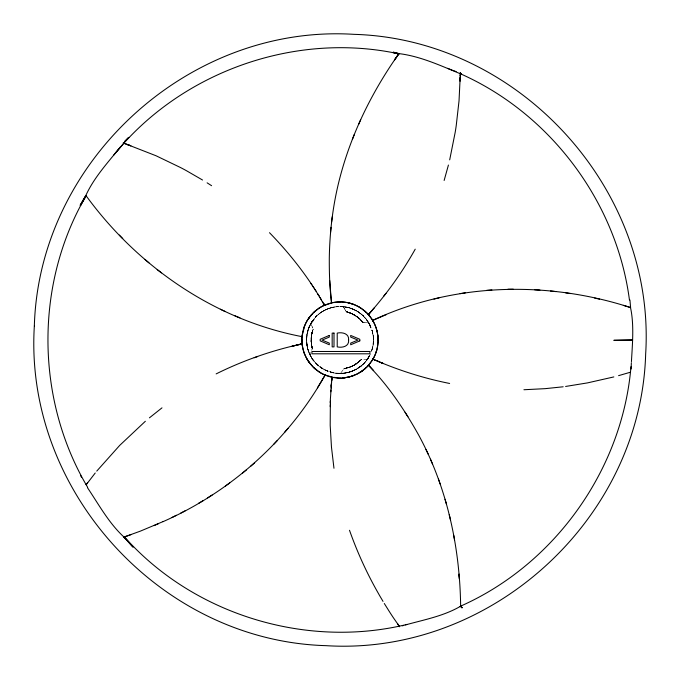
<?xml version="1.0" encoding="UTF-8"?>
<svg xmlns="http://www.w3.org/2000/svg" width="680" height="680" viewBox="0 0 680 680"><rect width="100%" height="100%" fill="white"/><g stroke="black" fill="none" stroke-linecap="round" stroke-linejoin="round"><path stroke-width="0.51" stroke-dasharray="3.4 2.55" d="M311.517 344.837L311.856 346.477L311.142 338.708M311.703 345.848L311.176 337.96L313.157 329.256M311.108 340.204L311.482 335.427L311.296 343.341M340.654 373.49C351.399 373.532 364.098 366.579 369.418 356.005C358.768 377.596 324.768 379.398 312.154 358.624C307.981 352.435 306.051 344.828 306.62 337.407C306.969 332.979 308.193 328.618 310.207 324.666C315.367 316.514 321.402 309.663 310.615 323.884M311.108 339.643L311.703 334.118L313.233 329.077L310.802 323.578L312.97 320.221L310.207 324.666M306.62 337.407L307.071 346.222L309.238 353.209M310.361 324.445L312.97 320.221C300.007 336.88 307.81 364.276 327.913 371.246C318.741 367.565 311.355 359.941 308.193 350.557M311.108 339.456L311.219 337.365L311.142 338.334M311.296 336.77L311.176 338.19L311.967 332.962M311.176 338.19L311.55 334.866M311.219 337.442L311.44 335.572M311.363 336.243L312.715 330.497M306.663 337.101C307.725 322.269 319.778 309.188 334.492 306.96C327.182 308.244 320.399 311.933 315.325 317.348C325.499 305.957 343.476 303.212 356.6 310.922A138.1 66.07 -51.3 0 1 363.214 315.851L368.45 322.277L372.445 331.611A33.175 33.175 0 0 1 373.413 342.482A33.762 33.762 0 0 1 371.501 351.356M311.89 333.336L312.409 331.355M312.214 332.171A105.578 43.979 -0.1 0 0 311.644 334.637L311.363 336.056L312.035 332.656M311.44 335.614L311.593 334.755M312.264 331.84L311.856 333.523M312.825 330.123L312.341 331.611M306.918 334.679L309.315 326.604M312.001 332.885L311.814 333.633L312.97 328.661M308.269 329.256L306.51 339.796L306.62 337.288L307.148 346.519L306.587 342.558M371.62 351.041C373.932 344.097 374.059 336.49 371.807 329.519C371.493 327.786 365.772 316.982 370.651 326.459L368.186 321.903M308.082 329.894L310.548 324.028M371.382 351.228L373.005 345.738L372.555 347.863L373.49 340.28L373.413 342.482L373.116 334.824L373.379 336.991L371.807 329.519L372.445 331.611L368.373 322.235L370.651 326.459C367.03 318.3 360.069 311.729 351.713 308.601A5.058 0.782 9 0 0 350.701 308.269M307.819 330.718L307.964 330.267M310.25 352.529C308.89 359.184 318.376 365.075 322.983 368.857M312.528 331.015L313.233 329.111L312.97 329.817M308.337 329.077L309.349 326.493M310.582 323.952L312.97 320.221L310.437 324.216M369.546 355.334L366.426 360.604M311.482 350.293L312.451 348.687L311.593 345.321L312.154 349.061M340.918 372.852L343.306 369.605M343.68 369.078L353.464 365.534M361.046 359.779L355.674 364.259L358.02 362.584M367.03 359.44L369.418 356.005L366.843 360.043L369.418 356.005L367.285 359.44L361.309 359.516L353.991 365.271M311.925 321.716L309.051 327.165L316.302 316.302M348.083 367.736L351.075 366.69L343.978 368.637L343.153 369.793M367.064 359.779L369.418 356.005M338.563 373.456L333.48 372.852L325.899 370.387C330.319 371.654 336.821 375.148 341.062 372.666M366.988 359.813C359.1 370.863 344.123 376.091 331.05 372.291M340.578 373.269L341.589 373.456M361.046 359.813L361.794 359.592M360.306 360.561L361.165 359.669M361.352 365.798L354.51 370.2L361.837 365.423M360.527 360.341L357.349 363.103L358.768 361.981M354.025 365.236L355.147 364.599L353.32 365.644L360.23 360.638M359.031 361.726L359.745 361.123L355.07 364.633M358.921 361.837L359.856 361.012L357.841 362.729L359.219 361.607M359.856 361.012L356.719 363.553M361.573 365.611L359.219 367.438L363.256 364.115M359.219 367.438L363.103 364.259M357.238 363.179L358.326 362.321M319.396 313.574C325.669 308.762 333.498 306.468 341.36 306.51L340.017 306.51L347.115 307.258L351.934 308.712M353.32 365.644L356.864 363.443M355.631 364.301L356.753 363.553M350.888 366.767L355.784 364.191M350.965 366.724L356.303 363.851M356.235 363.927L350.327 366.988L352.231 366.171M320.739 312.596L325.448 309.833L330.531 307.853L335.869 306.774M354.628 364.939L350.327 366.988M354.135 365.194L354.883 364.786M352.793 365.908L353.43 365.568M346.553 372.852C353.625 371.348 360.162 367.65 365.007 362.278A33.762 33.762 0 0 0 370.473 353.889M351.602 371.433L354.442 370.2M345.474 368.373L350.999 366.69M351.339 366.579L347.301 367.965M349.732 367.217L350.438 366.953M344.054 373.269L354.178 370.353M349.325 372.181L351.934 371.288M346.409 368.186L343.978 368.637L349.171 367.404M351.637 371.399C330.454 379.55 306.161 362.805 306.51 340.127M345.958 368.296L344.275 368.594L347.786 367.812L343.901 368.637M346.63 368.109L347.905 367.778M349.019 372.257L343.638 373.303M345.431 368.373L347.191 367.999M346.783 307.181L340.017 306.51C348.661 306.493 357.247 310.003 363.4 316.072A137.785 65.705 -38.7 0 1 368.56 322.464L370.651 326.459L368.671 322.719L369.682 324.479C365.398 316.498 357.969 310.318 349.248 307.819M354.475 309.8L347.115 307.258L340.017 306.51L343.383 306.663M347.191 312.001L346.256 311.78L346.069 311.329L347.642 312.154L346.409 311.814L347.642 312.154L346.035 311.329L345.363 310.131M346.783 311.925L352.529 313.947L349.877 312.859M364.973 322.422L362.839 322.277L361.539 320.705L362.839 322.311L363.332 322.277L361.947 321.19M367.999 322.796L368.671 322.685M343.68 306.697L340.017 306.51L343.493 306.697M344.089 306.731L340.017 306.51L343.944 306.731L343.383 306.697M364.709 322.388L368.262 322.839M350.183 312.97L346.332 311.814L351.857 313.642L358.7 317.976L358.173 317.534A74.502 31.764 -45 0 1 360.077 319.251L362.695 322.125L361.539 320.705M346.851 307.224L349.019 307.743M346.409 311.814L348.908 312.528L347.344 312.035L348.271 312.298M346.519 311.856L349.579 312.749M347.531 312.111L352.529 313.947M350.251 308.116L349.469 307.853M333.149 372.776L327.165 370.949L321.155 367.701M348.423 312.375L352.605 314.015M347.752 312.154L350.854 313.233M349.095 312.562L351.747 313.607M352.045 313.76L353.243 314.322L350.106 312.936L357.349 316.897L362.839 322.311L362.355 321.674M350.778 313.2L351.339 313.421M356.6 310.922L352.01 308.712L356.94 311.108L363.214 315.851M351.857 313.642L357.161 316.744M353.056 314.245L356.082 315.996L354.883 315.248M354.365 314.916L353.166 314.279L355.555 315.664M354.399 314.95L353.506 314.466L355.861 315.851M354.025 314.729L354.739 315.137M353.804 314.619L357.127 316.71M355.445 315.588L362.245 321.563M356.49 316.302L357.688 317.161M356.6 316.37L357.723 317.195M357.536 317.041L360.12 319.251M358.844 318.087L358.096 317.458L361.352 320.518M358.657 317.942L359.184 318.393L358.207 317.569L359.219 318.427M361.165 314.015L365.16 317.9M359.745 318.911L358.624 317.9M358.768 318.019L360.188 319.32M360.638 319.77L362.134 321.419M361.046 320.186L362.024 321.266M360.561 319.694L361.87 321.113M344.726 309.017L344.054 307.964M343.153 306.663L343.604 307.334M344.012 307.929L343.341 306.884M344.428 308.601L345.474 310.361M368.637 322.609L369.682 324.479M311.066 324.326L311.253 324.819M312.188 326.91L312.375 327.394M311.363 343.978L312.409 348.611L312.035 347.301L312.264 348.05M311.78 346.256L312.341 348.423L312.035 347.301M308.337 350.923L309.315 353.464M311.738 346.035L312.409 348.611M311.89 346.707L312.188 347.786M306.918 345.287L307.037 345.882M311.593 345.321L311.856 346.519M306.995 345.618L307.555 348.271M312.001 347.225L311.108 340.731L311.517 344.76M312.111 347.599L312.077 347.412A123.93 51.927 0.1 0 1 311.534 344.726M311.142 341.36L311.406 344.199M311.253 342.712L311.406 344.089M311.108 340.501L311.253 342.899M311.142 341.326L311.176 342.184M352.869 365.865L351.602 366.469L352.869 365.865M311.406 357.467L309.459 353.762L311.406 357.467M311.142 341.547L311.108 340.059L311.142 341.547"/><path stroke-width="1.02" d="M330.267 402.959L330.31 401.098M631.091 369.01L631.354 362.695M449.692 159.851L455.149 132.506A163.455 163.438 0 0 0 456.271 125.222L459.034 100.793L460.377 72.998L461.125 74.086C550.919 114.24 616.692 202.47 629.45 300.007M330.233 406.666L330.31 404.796M631.423 361.649C632.442 343.935 634.211 324.598 630.538 307.708M330.795 391.791L330.905 389.963M331.126 388.059L331.543 382.491M331.687 380.664C330.208 373.702 340.102 380.264 343.68 377.935M331.874 378.794L331.95 377.221L330.378 399.228L330.191 425.306L331.466 447.083L333.965 468.265M461.125 74.086L460.233 72.964L461.125 74.086C441.048 65.841 420.656 56.278 398.964 53.609C370.88 93.245 349.231 137.828 338.036 185.215C332.418 209.125 329.673 233.665 329.298 258.213C329.23 273.046 329.69 288.473 331.611 302.846C332.223 302.685 332.851 302.558 333.48 302.473C348.661 299.616 365.16 307.148 372.75 320.654M331.168 386.231L331.389 383.46M330.531 232.662L331.05 227.315M331.279 386.189L331.466 384.319M331.798 378.828L331.611 380.664L331.984 377.264L331.916 377.901M630.981 366.69C622.421 469.251 555.118 564.009 461.125 605.914C444.193 616.02 424.277 619.684 405.467 624.928M302.141 335.835L304.683 325.745M331.611 222.011L332.282 216.707M448.426 165.044L444.133 180.472M376.219 351.789L376.703 350.183M304.045 327.394C307.436 317.62 315.001 309.375 324.479 305.201M352.385 139.417L354.322 134.453M358.513 124.584L360.68 119.731M86.122 195.755C34.467 284.01 35.496 399.543 87.678 487.348M368.671 365.126L368.262 365.534M373.082 358.887L374.382 359.813M307.598 319.957L307.292 320.442M80.546 205.572L86.275 195.475M373.005 359.031C379.916 347.327 379.729 331.942 372.666 320.374C452.965 282.752 546.779 280.389 630.572 307.555L623.322 305.354M415.216 249.169C402.084 272.62 386.265 294.534 368.407 314.619L369.639 316.072L368.365 314.738M302.251 345.21C303.951 358.258 312.962 370.056 325.116 375.062C288.864 439.926 230.962 491.7 163.064 521.645M325.116 375.062L317.416 387.838M369.639 363.927L373.269 358.581M86.224 484.695L95.225 473.008M308.644 318.35L309.383 317.305M87.644 482.647L86.147 484.619M369.639 316.072L368.407 314.576L370.617 312.001M119.544 148.01L120.666 146.591M383.648 296.233L386.002 293.326M119.068 148.597C107.066 163.455 93.849 177.947 85.85 195.449L80.138 205.351L85.884 195.449C137.666 266.704 214.99 319.957 302.065 336.659L302.099 335.945M308.414 318.648L309.578 317.22M96.755 471.104L119.697 445.4L145.358 421.269M368.186 314.356L369.385 313.387M368.857 314.135L369.452 313.421L368.407 314.619M284.546 432.403L287.98 428.332M310.615 315.775L311.703 314.508M113.645 155.219C180.2 72.182 294.262 31.424 398.335 53.728M115.064 153.501L123.02 144.313M373.039 309.196L374.349 307.776M372.521 309.91L368.824 314.135M273.785 444.278L277.449 440.394M371.246 311.296L371.883 310.615M124.61 141.703L128.817 137.369M324.326 305.277C309.995 279.242 290.581 254.354 269.493 232.696M331.551 302.982L323.697 305.643M381.259 362.695L382.118 363.026L372.929 359.142L374.382 359.745M461.125 605.914L461.983 607.75L460.64 606.331C459.927 547.154 447.108 487.441 418.727 435.2C404.855 410.312 387.812 384.82 368.33 365.457C366.52 367.506 364.446 369.325 362.245 370.949M365.568 368.22L364.072 369.529M313.684 312.451L315.477 310.845M250.588 466.352L254.626 462.842M318.835 308.303L313.047 313.047L308.303 318.835A37.885 37.885 0 0 0 301.911 339.983M361.165 371.697L366.953 366.953L371.697 361.165A37.885 37.885 0 0 0 378.089 339.983M242.411 473.195L246.517 469.829M149.43 417.834L161.984 407.855M361.275 371.62L362.355 370.838M225.377 486.081L229.704 482.944M360.188 372.291L359.669 372.631M362.958 370.43L357.315 373.94L350.37 376.661M207.595 497.887L212.109 495.048M198.441 503.379L203.031 500.684M180.812 513.052L185.181 510.773M171.989 517.454L176.4 515.253M216.146 373.898C242.641 360.723 270.759 350.837 299.633 344.428M163.064 521.602L140.386 531.131L123.99 537.072C108.808 523.082 98.829 504.594 87.422 487.611M154.062 525.606L158.584 523.625M372.666 320.407L386.418 314.576M352.648 375.955L353.209 375.734M254.175 357.765L257.686 356.532M123.879 537.03L133.033 546.966L123.956 537.072L131.163 534.565M459.935 606.552L460.64 606.331L461.983 607.75L460.64 606.331M351.824 376.219L343.978 377.901M402.365 625.829L403.784 625.413M618.579 375.657L630.385 372.224M291.567 346.443L295.154 345.508M613.836 376.924L587.461 382.899L565.607 386.452M292.392 346.111L294.219 345.695L293.284 345.882M433.967 299.072L439.161 297.84M302.141 344.165L298.775 344.649M302.099 343.825L296.012 345.245L302.099 343.825L302.328 345.661M347.905 377.264L349.546 376.89M407.031 624.41C306.161 649.009 193.392 614.601 124.364 536.817M460.113 293.624L465.383 292.8M563.185 386.784L545.215 388.654L523.923 389.742M345.661 377.672L342.669 378.012M486.6 290.334L491.904 289.926M507.935 289.212L513.273 289.178M323.765 303.824L324.589 305.167L323.357 302.966M534.608 289.74L539.946 290.113M550.553 291.006L555.9 291.609M565.649 292.842L570.503 293.582M449.625 383.46C423.266 378.207 397.519 369.971 372.929 359.142M332.46 377.213L325.414 375.054M393.176 52.674L399.1 53.95M594.711 298.103L599.531 299.149M348.5 302.846L349.061 303M350.293 303.339L352.121 303.892M353.166 304.266L353.949 304.572M123.242 143.081L127.5 144.5M123.242 143.038L123.99 143.302M456.161 71.621L453.058 70.474M124.023 143.268L156.077 155.78L180.438 167.51A183.269 183.243 90 0 1 186.932 170.986L202.546 180.021M452.344 70.201L447.567 68.332M377.825 361.275L378.683 361.607M234.974 315.809L239.947 317.832M381.259 362.542L382.976 363.29M220.371 309.238L225.225 311.517M320.484 372.708L319.362 372.036M359.329 307.181L360.306 307.776M207.111 182.827L211.59 185.7M157.199 269.603L161.423 272.892M144.874 259.369L148.945 262.846M364.565 310.879L365.678 311.856M314.568 368.195L315.953 369.427M315.512 369.197L313.795 367.659M119.323 235.05L122.757 238.561M123.99 537.03L133.033 546.966M368.747 365.007L373.677 370.617M371.697 318.835L366.953 313.047L361.165 308.303A37.885 37.885 0 0 0 340.017 301.911M308.303 361.165L313.047 366.953L318.835 371.697A37.885 37.885 0 0 0 340.017 378.089M308.414 361.352L309.578 362.78M308.941 362.1L309.536 362.839M398.514 625.082L397.732 624.07L399.568 626.764M399.194 626.093L393.55 617.984A294.772 294.661 -89.9 0 1 389.512 611.821L384.285 603.491M310.845 283.348L311.89 284.877M312.936 286.45L313.981 287.98M317.942 294.296L318.988 295.825L318.019 294.219M314.993 289.552L315.996 291.082M319.957 297.398L321.419 299.82M405.059 412.225L407.932 416.747M306.995 359.031L307.853 360.451M323.808 303.781L324.589 305.167M383.019 601.4L381.786 599.267A187.238 187.204 0 0 1 378.08 592.884C366.707 572.925 357.161 551.931 349.503 530.273M373.082 321.113L372.708 320.484L372.963 320.926M322.388 301.393L322.839 302.175M80.605 475.533L81.532 477.317M425.977 449.471L428.255 454.291M430.457 459.187L432.548 464.075M304.308 353.32L304.606 354.135M438.413 478.983L440.173 484.024M445.026 499.264L446.522 504.381M376.966 330.752L377.111 331.355M449.25 514.735L450.483 519.928M377.969 336.77L377.749 334.789M453.696 535.202L454.554 540.022M331.466 302.889L329.749 280.585M629.935 299.974L630.606 307.598M459.034 574.2L459.442 579.096L459.068 574.2M460.267 75.013L460.3 76.253L460.343 72.998M302.03 343.23A38.564 38.564 0 0 1 302.03 336.77M318.733 308.414A37.885 37.885 0 0 1 339.915 302.022M371.586 318.733A37.885 37.885 0 0 1 377.978 339.873M308.414 361.267A37.885 37.885 0 0 1 302.014 340.085M361.267 371.586A37.885 37.885 0 0 1 340.119 377.986M34.34 326.009C23.962 490.841 160.888 640.96 326.009 645.66C490.841 656.038 640.96 519.112 645.66 353.991C656.038 189.159 519.112 39.041 353.991 34.34C189.159 23.962 39.041 160.888 34.34 326.009M460.156 78.676L460.046 81.141L460.156 77.444L460.156 78.676M348.611 339.906C349.367 346.536 342.219 347.99 337.221 346.894L337.221 333.106C342.159 331.967 349.265 333.498 348.611 339.906M398.964 53.609L394.596 59.848L398.964 53.609L393.252 52.19L398.964 53.652M128.137 138.057L124.644 141.644L128.137 138.04M359.813 340.875L350.701 344.76L350.701 343.085L357.952 340.094L350.701 337.101L350.701 335.427L359.813 339.269L359.813 340.875M329.298 335.427L320.186 339.269L320.186 340.875L329.298 344.76L329.298 343.085L322.048 340.094L329.298 337.101L329.298 335.427M301.427 343.978L300.534 344.199L301.469 343.978M632.587 339.983L613.836 340.315L632.587 340.017M334.007 333.106L332.171 333.106L332.171 346.894L334.007 346.894L334.007 333.106M369.903 351.483L311.925 351.483L311.925 353.804L369.903 353.804L369.903 351.483M128.622 144.951L127.423 144.577L130.9 145.809L128.622 144.951"/></g></svg>
